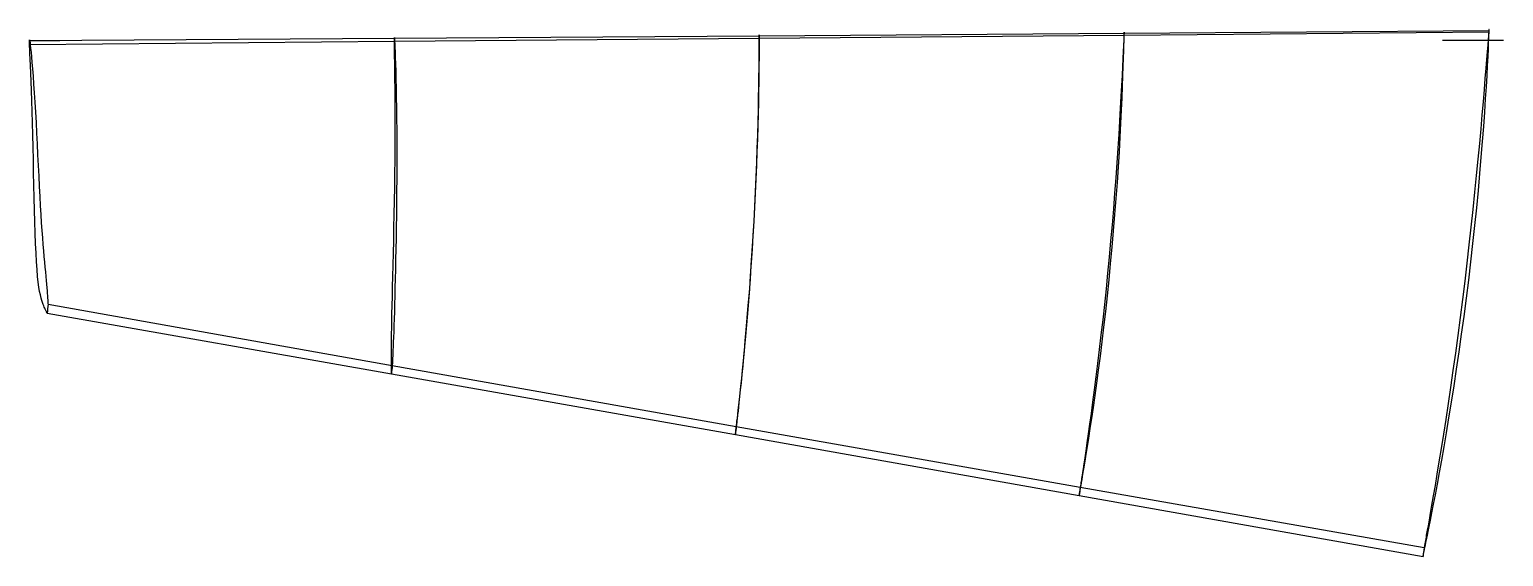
# Model space of a CAD drawing. Extents: x 283 to 428, y -51 to 1.
import ezdxf

# ---------------------------------------------------------------- set-up
doc = ezdxf.new("R2010")
doc.units = 0

msp = doc.modelspace()

# ---------------------------------------------------------------- linework, layer by layer
at = {"layer": '1', "color": 4}
for points in [[(283.005322, -0.383472, 0.107913), (283.00338, -0.33486, 0.069173), (283.001732, -0.286023, 0.036276), (283.000404, -0.237732, 0.009743), (282.999418, -0.190746, -0.010007), (282.99879, -0.145807, -0.02266), (282.998532, -0.103625, -0.028013), (282.998649, -0.064864, -0.025982), (282.99914, -0.030139, -0.016596), (283, 0, 0), (283.001217, 0.025074, 0.023544), (283.002772, 0.044683, 0.053667), (283.004644, 0.058512, 0.089893), (283.006802, 0.066339, 0.13165), (283.009213, 0.068036, 0.17828), (283.01184, 0.06357, 0.229043), (283.01464, 0.053007, 0.283136), (283.017568, 0.036512, 0.339702), (283.020578, 0.014341, 0.397844)], [(318.895819, -0.068999, 3.508642), (318.895009, -0.024252, 3.478233), (318.89433, 0.020389, 3.45289), (318.893792, 0.064169, 3.433043), (318.893404, 0.106346, 3.41903), (318.893176, 0.146204, 3.41109), (318.89311, 0.183068, 3.409357), (318.89321, 0.216312, 3.413862), (318.893475, 0.245371, 3.424528), (318.893902, 0.269752, 3.441177), (318.894485, 0.289038, 3.463525), (318.895214, 0.302902, 3.491194), (318.896079, 0.311106, 3.523715), (318.897064, 0.313508, 3.560537), (318.898154, 0.310065, 3.601033), (318.899329, 0.300834, 3.644516), (318.90057, 0.285969, 3.690246), (318.901854, 0.26572, 3.737448), (318.903158, 0.240432, 3.785318)], [(354.78779, 0.239166, 6.915875), (354.787872, 0.280513, 6.892587), (354.787928, 0.321481, 6.873705), (354.787958, 0.361327, 6.859572), (354.787962, 0.399332, 6.850442), (354.787939, 0.434807, 6.846482), (354.787892, 0.467111, 6.847763), (354.787822, 0.49566, 6.854263), (354.787731, 0.519936, 6.865863), (354.787622, 0.539501, 6.882353), (354.787498, 0.554, 6.903437), (354.787362, 0.56317, 6.928731), (354.787216, 0.566845, 6.957779), (354.787063, 0.564958, 6.990055), (354.786907, 0.557542, 7.024975), (354.786748, 0.544731, 7.061907), (354.786591, 0.526756, 7.100182), (354.786436, 0.503942, 7.139107), (354.786287, 0.476702, 7.177978)], [(390.681415, 0.542283, 10.329077), (390.682161, 0.580566, 10.311822), (390.682725, 0.618245, 10.29841), (390.683098, 0.654599, 10.289099), (390.683272, 0.688931, 10.284067), (390.683246, 0.720582, 10.283409), (390.683019, 0.748946, 10.28714), (390.682598, 0.773478, 10.295186), (390.681991, 0.793709, 10.307394), (390.68121, 0.80925, 10.32353), (390.680272, 0.819805, 10.343284), (390.679194, 0.825171, 10.366278), (390.677997, 0.825246, 10.392071), (390.676704, 0.820029, 10.420169), (390.67534, 0.80962, 10.450032), (390.673931, 0.79422, 10.48109), (390.672502, 0.774124, 10.512746), (390.671081, 0.749717, 10.544394), (390.669694, 0.721468, 10.575429)], [(426.576957, 0.842269, 13.748043), (426.578145, 0.877572, 13.735872), (426.578986, 0.912107, 13.727044), (426.579463, 0.945176, 13.721736), (426.579567, 0.976108, 13.720057), (426.579297, 1.004277, 13.72204), (426.578657, 1.029113, 13.727645), (426.577664, 1.050114, 13.736758), (426.576335, 1.066855, 13.749196), (426.5747, 1.078997, 13.764707), (426.572792, 1.086296, 13.782976), (426.570649, 1.088604, 13.803635), (426.568315, 1.085876, 13.826265), (426.565836, 1.078168, 13.85041), (426.563264, 1.065637, 13.87558), (426.560649, 1.048538, 13.901268), (426.558044, 1.027217, 13.926953), (426.5555, 1.002105, 13.952118), (426.553069, 0.973712, 13.976253)]]:
    msp.add_polyline3d(points, dxfattribs=at)
at = {"layer": '1', "color": 7}
for points in [[(283, 0, -50), (283, 0, 0), (283.05, 0, 0.966667), (283.1, 0, 1.933333), (283.15, 0, 2.9), (283.2, 0, 3.866667), (283.25, 0, 4.833333), (283.3, 0, 5.8), (283.35, 0, 6.766667), (283.4, 0, 7.733333), (283.45, 0, 8.7), (283.5, 0, 9.666667), (283.55, 0, 10.633333), (283.6, 0, 11.6), (283.65, 0, 12.566667), (283.7, 0, 13.533333), (283.75, 0, 14.5), (283.8, 0, 15.466667), (283.85, 0, 16.433333), (283.9, 0, 17.4), (283.95, 0, 18.366667), (284, 0, 19.333333), (284.05, 0, 20.3), (284.1, 0, 21.266667), (284.15, 0, 22.233333), (284.2, 0, 23.2), (284.25, 0, 24.166667), (284.3, 0, 25.133333), (284.35, 0, 26.1), (284.4, 0, 27.066667), (284.45, 0, 28.033333), (284.5, 0, 29), (284.55, 0, 29.966667), (284.6, 0, 30.933333), (284.65, 0, 31.9), (284.7, 0, 32.866667), (284.75, 0, 33.833333), (284.8, 0, 34.8), (284.85, 0, 35.766667), (284.9, 0, 36.733333), (284.95, 0, 37.7), (285, 0, 38.666667), (285.05, 0, 39.633333), (285.1, 0, 40.6), (285.15, 0, 41.566667), (285.2, 0, 42.533333), (285.25, 0, 43.5), (285.3, 0, 44.466667), (285.35, 0, 45.433333), (285.4, 0, 46.4), (285.45, 0, 47.366667), (285.5, 0, 48.333333), (285.55, 0, 49.3), (285.6, 0, 50.266667), (285.65, 0, 51.233333), (285.7, 0, 52.2), (285.75, 0, 53.166667), (285.8, 0, 54.133333), (285.85, 0, 55.1), (285.9, 0, 56.066667), (285.95, 0, 57.033333), (286, 0, 58), (286, 0, 65)], [(283.005322, -0.383472, 0.107913), (318.895819, -0.068999, 3.508642), (354.78779, 0.239166, 6.915875), (390.681415, 0.542283, 10.329077), (426.576957, 0.842269, 13.748043)], [(283.020578, 0.014341, 0.397844), (318.903158, 0.240432, 3.785318), (354.786287, 0.476702, 7.177978), (390.669694, 0.721468, 10.575429), (426.553069, 0.973712, 13.976253)], [(428, 0, -50), (428, 0, 0), (427.4, 0, 5.8), (426.8, 0, 11.6), (426.576065, 0, 13.764707), (426.518731, 0, 14.318932), (426.461398, 0, 14.873157), (426.404064, 0, 15.427382), (426.34673, 0, 15.981607), (426.289397, 0, 16.535832), (426.232063, 0, 17.090057), (426.17473, 0, 17.644282), (426.117396, 0, 18.198506), (426.060062, 0, 18.752731), (426.002729, 0, 19.306956), (425.945395, 0, 19.861181), (425.888061, 0, 20.415406), (425.830728, 0, 20.969631), (425.773394, 0, 21.523856), (425.716061, 0, 22.078081), (425.658727, 0, 22.632306), (425.601393, 0, 23.186531), (425.54406, 0, 23.740756), (425.486726, 0, 24.294981), (425.429392, 0, 24.849206), (425.372059, 0, 25.403431), (425.314725, 0, 25.957656), (425.257392, 0, 26.511881), (425.200058, 0, 27.066106), (425.142724, 0, 27.620331), (425.085391, 0, 28.174556), (425.028057, 0, 28.728781), (424.970724, 0, 29.283006), (424.91339, 0, 29.837231), (424.856056, 0, 30.391456), (424.798723, 0, 30.945681), (424.741389, 0, 31.499906), (424.684055, 0, 32.054131), (424.626722, 0, 32.608356), (424.569388, 0, 33.162581), (424.512055, 0, 33.716806), (424.454721, 0, 34.271031), (424.397387, 0, 34.825256), (424.340054, 0, 35.379481), (424.28272, 0, 35.933706), (424.225387, 0, 36.48793), (424.168053, 0, 37.042155), (424.110719, 0, 37.59638), (424.053386, 0, 38.150605), (423.996052, 0, 38.70483), (423.938718, 0, 39.259055), (423.881385, 0, 39.81328), (423.824051, 0, 40.367505), (423.766718, 0, 40.92173), (423.709384, 0, 41.475955), (423.65205, 0, 42.03018), (423.594717, 0, 42.584405), (423.537383, 0, 43.13863), (423.480049, 0, 43.692855), (423.422716, 0, 44.24708), (423.365382, 0, 44.801305), (423.308049, 0, 45.35553), (423.250715, 0, 45.909755), (423.193381, 0, 46.46398), (423.136048, 0, 47.018205), (422.6, 0, 52.2), (422, 0, 58), (422, 0, 65)], [(284.822394, -25.9269, 58.000018), (318.685813, -31.956235, 55.254567), (352.530524, -37.956728, 52.509115), (386.363014, -43.926377, 49.763669), (420.187902, -49.862226, 47.018212)], [(284.7387, -26.830458, 58.000018), (318.602098, -32.780361, 55.254567), (352.444075, -38.751228, 52.509115), (386.269126, -44.744469, 49.763669), (420.080246, -50.761213, 47.018212)]]:
    msp.add_polyline3d(points, dxfattribs=at)
at = {"layer": '1', "color": 3}
for points in [[(283.020578, 0.014341, 0.397844), (283.031699, -0.077385, 0.613058), (283.050531, -0.235078, 0.978819), (283.076797, -0.460255, 1.491978), (283.110024, -0.756821, 2.146678), (283.149381, -1.133972, 2.931937), (283.193865, -1.60039, 3.835492), (283.242801, -2.153023, 4.852356), (283.295646, -2.784157, 5.980318), (283.351276, -3.496144, 7.208311), (283.408696, -4.285832, 8.527944), (283.467441, -5.139413, 9.937856), (283.525897, -6.063357, 11.420653), (283.584035, -7.036344, 12.978762), (283.641067, -8.05174, 14.602991), (283.696388, -9.101415, 16.285311), (283.750468, -10.163735, 18.027143), (283.802493, -11.238671, 19.815387), (283.854032, -12.295053, 21.656915), (283.90367, -13.345485, 23.531819), (283.95379, -14.353408, 25.44904), (284.003398, -15.329092, 27.391294), (284.054125, -16.249848, 29.358563), (284.105253, -17.123776, 31.336103), (284.157716, -17.938407, 33.318376), (284.210694, -18.7028, 35.291231), (284.264655, -19.409697, 37.246352), (284.318332, -20.072083, 39.168707), (284.372085, -20.682444, 41.048773), (284.423822, -21.261052, 42.868979), (284.474735, -21.789536, 44.62146), (284.521719, -22.298678, 46.28753), (284.566249, -22.767135, 47.860735), (284.607554, -23.199482, 49.329559), (284.64395, -23.610153, 50.681526), (284.676637, -23.982656, 51.911223), (284.705588, -24.314585, 53.011337), (284.729871, -24.613377, 53.973606), (284.749608, -24.875785, 54.792973), (284.765482, -25.093386, 55.466405), (284.777646, -25.263629, 55.990535), (284.786164, -25.385142, 56.36267), (284.791114, -25.456733, 56.58105), (284.795679, -25.52341, 56.783873), (284.800212, -25.590253, 56.986662), (284.804713, -25.65726, 57.189412), (284.809182, -25.724428, 57.392123), (284.813618, -25.791758, 57.594794), (284.818023, -25.859248, 57.797425), (284.822394, -25.9269, 58.000018)], [(318.903158, 0.240432, 3.785318), (318.908386, 0.129078, 3.977779), (318.917182, -0.061616, 4.304913), (318.929326, -0.332219, 4.763829), (318.94447, -0.684821, 5.349308), (318.962053, -1.12556, 6.051329), (318.98137, -1.660531, 6.858478), (319.001837, -2.287111, 7.765894), (319.022971, -2.99717, 8.772885), (319.043924, -3.791953, 9.86909), (319.063934, -4.667553, 11.047571), (319.08252, -5.612229, 12.307482), (319.098513, -6.631095, 13.63201), (319.111817, -7.704164, 15.026014), (319.121668, -8.828534, 16.478423), (319.127742, -9.993539, 17.98484), (319.130066, -11.184712, 19.543924), (319.128234, -12.398045, 21.145663), (319.123112, -13.610536, 22.795087), (319.113874, -14.829454, 24.47373), (319.102242, -16.024391, 26.191469), (319.087566, -17.203313, 27.930119), (319.071427, -18.343373, 29.692936), (319.053266, -19.452966, 31.462699), (319.034541, -20.514104, 33.238746), (319.014496, -21.538059, 35.003356), (318.994606, -22.508179, 36.754297), (318.973668, -23.440469, 38.472316), (318.953225, -24.317949, 40.154318), (318.931743, -25.158917, 41.780132), (318.910956, -25.944522, 43.346481), (318.88918, -26.693586, 44.834116), (318.867734, -27.39223, 46.238245), (318.84695, -28.037707, 47.549916), (318.825755, -28.641414, 48.755315), (318.805555, -29.189687, 49.851455), (318.786906, -29.677958, 50.832546), (318.769495, -30.1101, 51.690384), (318.753511, -30.48504, 52.419693), (318.739913, -30.794529, 53.01902), (318.729085, -31.035812, 53.485557), (318.721254, -31.20746, 53.816848), (318.7166, -31.308371, 54.011308), (318.712309, -31.400666, 54.188967), (318.707982, -31.49305, 54.366611), (318.70362, -31.58552, 54.544237), (318.699222, -31.678074, 54.721846), (318.694788, -31.770711, 54.899438), (318.690319, -31.863431, 55.077011), (318.685813, -31.956235, 55.254567)], [(354.786287, 0.476702, 7.177978), (354.785609, 0.346073, 7.349903), (354.784348, 0.123002, 7.642004), (354.782341, -0.192398, 8.0518), (354.779363, -0.600851, 8.574666), (354.775126, -1.106116, 9.201439), (354.769247, -1.712109, 9.921468), (354.761251, -2.415916, 10.730395), (354.750628, -3.209606, 11.628465), (354.736819, -4.093174, 12.606039), (354.719245, -5.062211, 13.657179), (354.697384, -6.10641, 14.781467), (354.670587, -7.228728, 15.963135), (354.638485, -8.412465, 17.207043), (354.600605, -9.654107, 18.503045), (354.556632, -10.944859, 19.846365), (354.506481, -12.27171, 21.236369), (354.449928, -13.631224, 22.662383), (354.387412, -15.003446, 24.130114), (354.318635, -16.393529, 25.620553), (354.244623, -17.77578, 27.144179), (354.165302, -19.154821, 28.682916), (354.081821, -20.51106, 30.240688), (353.994269, -21.848603, 31.800684), (353.903937, -23.150833, 33.363736), (353.810884, -24.423754, 34.912307), (353.716627, -25.650746, 36.446841), (353.620987, -26.841705, 37.947648), (353.525743, -27.978703, 39.415714), (353.430564, -29.073297, 40.83063), (353.337388, -30.107321, 42.193129), (353.245933, -31.09106, 43.48481), (353.157691, -32.012859, 44.702722), (353.073761, -32.866481, 45.840718), (352.994028, -33.659058, 46.884744), (352.920065, -34.378747, 47.833849), (352.852909, -35.019829, 48.683888), (352.792933, -35.58326, 49.427314), (352.740585, -36.068589, 50.05845), (352.696973, -36.468279, 50.577095), (352.662709, -36.779373, 50.981015), (352.638203, -37.000346, 51.267972), (352.623744, -37.130128, 51.436476), (352.610551, -37.248174, 51.589718), (352.597317, -37.366236, 51.742959), (352.584041, -37.484312, 51.896197), (352.570723, -37.602399, 52.049432), (352.557365, -37.720497, 52.202665), (352.543965, -37.838607, 52.355894), (352.530524, -37.956728, 52.509115)], [(390.669694, 0.721468, 10.575429), (390.662849, 0.571109, 10.728324), (390.651077, 0.31455, 10.988296), (390.634274, -0.047412, 11.353102), (390.612337, -0.514474, 11.818633), (390.58528, -1.088595, 12.376368), (390.553079, -1.77175, 13.016455), (390.515343, -2.560301, 13.735468), (390.471478, -3.446952, 14.533829), (390.421229, -4.430128, 15.403004), (390.364193, -5.505348, 16.337281), (390.299766, -6.663081, 17.336753), (390.227859, -7.903695, 18.387305), (390.147867, -9.214711, 19.491212), (390.059547, -10.589404, 20.642264), (389.962792, -12.02296, 21.831361), (389.857304, -13.500635, 23.061801), (389.743293, -15.021283, 24.319115), (389.620693, -16.565821, 25.611179), (389.489993, -18.13695, 26.9185), (389.351491, -19.714173, 28.249908), (389.205856, -21.296825, 29.590038), (389.053817, -22.870377, 30.939973), (388.896241, -24.431724, 32.287491), (388.734157, -25.969298, 33.630122), (388.568608, -27.479989, 34.956084), (388.400879, -28.952113, 36.263156), (388.232098, -30.385014, 37.537517), (388.063814, -31.764961, 38.779377), (387.897123, -33.09497, 39.971781), (387.733859, -34.358084, 41.118674), (387.575017, -35.559992, 42.201636), (387.422385, -36.687075, 43.222263), (387.277477, -37.733018, 44.175454), (387.141306, -38.700387, 45.048239), (387.015534, -39.578302, 45.841659), (386.901541, -40.360748, 46.552802), (386.800346, -41.046644, 47.174948), (386.712857, -41.634821, 47.702509), (386.640224, -42.118611, 48.136163), (386.583265, -42.494959, 48.474118), (386.542587, -42.762136, 48.714365), (386.518623, -42.918927, 48.855451), (386.496538, -43.063032, 48.985182), (386.474404, -43.207077, 49.114917), (386.452222, -43.351061, 49.244656), (386.429992, -43.494984, 49.374401), (386.407714, -43.638844, 49.504152), (386.385388, -43.782641, 49.633909), (386.363014, -43.926377, 49.763669)], [(426.553069, 0.973712, 13.976253), (426.539494, 0.802248, 14.110931), (426.516249, 0.509921, 14.339979), (426.483282, 0.098014, 14.661499), (426.440624, -0.432354, 15.071847), (426.388657, -1.081676, 15.563057), (426.327774, -1.850275, 16.126039), (426.257581, -2.733621, 16.758649), (426.177415, -3.725069, 17.460951), (426.087313, -4.821555, 18.22561), (425.987102, -6.018273, 19.04708), (425.876139, -7.306782, 19.924778), (425.754699, -8.683698, 20.848619), (425.622491, -10.141303, 21.814838), (425.478986, -11.66914, 22.823254), (425.32494, -13.264715, 23.859901), (425.159527, -14.913101, 24.930372), (424.983798, -16.611927, 26.019373), (424.797342, -18.34637, 27.131106), (424.601097, -20.110759, 28.254775), (424.395481, -21.893759, 29.388267), (424.181273, -23.68544, 30.527019), (423.959686, -25.478465, 31.662412), (423.731586, -27.260544, 32.793428), (423.498649, -29.026272, 33.908703), (423.261983, -30.76263, 35.008584), (423.0235, -32.464614, 36.081729), (422.784667, -34.120646, 37.126978), (422.547313, -35.722624, 38.138482), (422.313482, -37.265184, 39.10704), (422.084685, -38.733916, 40.037127), (421.863419, -40.130913, 40.910282), (421.651158, -41.440827, 41.733771), (421.449892, -42.657958, 42.501926), (421.261707, -43.781232, 43.203598), (421.088166, -44.800123, 43.841893), (420.930929, -45.708752, 44.414418), (420.791619, -46.504568, 44.915303), (420.671669, -47.1852, 45.33963), (420.572205, -47.744739, 45.688539), (420.494232, -48.179996, 45.960651), (420.438556, -48.488975, 46.154227), (420.405767, -48.670257, 46.267943), (420.37481, -48.840952, 46.37511), (420.343797, -49.011511, 46.48228), (420.312728, -49.181932, 46.589454), (420.281604, -49.352214, 46.696635), (420.250425, -49.522358, 46.803823), (420.21919, -49.692361, 46.911018), (420.187902, -49.862226, 47.018212)]]:
    msp.add_polyline3d(points, dxfattribs=at)
at = {"layer": '1', "color": 1}
for points in [[(352.444075, -38.751228, 52.509115), (352.457841, -38.635881, 52.281665), (352.471568, -38.520553, 52.05422), (352.485252, -38.405255, 51.82678), (352.498896, -38.289985, 51.599344), (352.512498, -38.174745, 51.371914), (352.526058, -38.059531, 51.144488), (352.539579, -37.944339, 50.917066), (352.550835, -37.848187, 50.727212), (352.569942, -37.68446, 50.40389), (352.596706, -37.453995, 49.948639), (352.630871, -37.157876, 49.363715), (352.672238, -36.796233, 48.652835), (352.720982, -36.365036, 47.823195), (352.776494, -35.867595, 46.878024), (352.837999, -35.308684, 45.820257), (352.90536, -34.686281, 44.657881), (352.978977, -33.992093, 43.403679), (353.057433, -33.236547, 42.058946), (353.140569, -32.416499, 40.63443), (353.228635, -31.523232, 39.145537), (353.319924, -30.569959, 37.59354), (353.415098, -29.541657, 35.999989), (353.512273, -28.453511, 34.366173), (353.611792, -27.292427, 32.715077), (353.711705, -26.075004, 31.048661), (353.811869, -24.793487, 29.388244), (353.910442, -23.46499, 27.736036), (354.007009, -22.086251, 26.111207), (354.099845, -20.676771, 24.513704), (354.188624, -19.234183, 22.962511), (354.271798, -17.781799, 21.452925), (354.349415, -16.313718, 20.007182), (354.420251, -14.855558, 18.616589), (354.484333, -13.408115, 17.29593), (354.541228, -11.988561, 16.042634), (354.591028, -10.603984, 14.86347), (354.633865, -9.264788, 13.760684), (354.669947, -7.985344, 12.731136), (354.69987, -6.76536, 11.786791), (354.724008, -5.622682, 10.919055), (354.743039, -4.560358, 10.134682), (354.757603, -3.585735, 9.434894), (354.76836, -2.709064, 8.817003), (354.775999, -1.931315, 8.287743), (354.781145, -1.257058, 7.848779), (354.784395, -0.696227, 7.494996), (354.786301, -0.257318, 7.222009), (354.787321, 0.055277, 7.028937), (354.78779, 0.239166, 6.915875)], [(386.269126, -44.744469, 49.763669), (386.298895, -44.573929, 49.548449), (386.328598, -44.4033, 49.333218), (386.35824, -44.232531, 49.117975), (386.387821, -44.061622, 48.90272), (386.41734, -43.890573, 48.687453), (386.446799, -43.71938, 48.472175), (386.476197, -43.548038, 48.256889), (386.498728, -43.41638, 48.091593), (386.537014, -43.191964, 47.810089), (386.59071, -42.875768, 47.413917), (386.659341, -42.469073, 46.905283), (386.742365, -41.972595, 46.287901), (386.839307, -41.384196, 45.569215), (386.949199, -40.707949, 44.751649), (387.070954, -39.948663, 43.837751), (387.203677, -39.106761, 42.835155), (387.346603, -38.178378, 41.756635), (387.498135, -37.173641, 40.602085), (387.657095, -36.09431, 39.380344), (387.822535, -34.935374, 38.107921), (387.992566, -33.711716, 36.782119), (388.166222, -32.41618, 35.4233), (388.341702, -31.062251, 34.031429), (388.517772, -29.647505, 32.623843), (388.692774, -28.183637, 31.203672), (388.865368, -26.672422, 29.785234), (389.034072, -25.125304, 28.372679), (389.19763, -23.546329, 26.978706), (389.354804, -21.948966, 25.605375), (389.504557, -20.336099, 24.267085), (389.646007, -18.725154, 22.960783), (389.778335, -17.114198, 21.706637), (389.901116, -15.524793, 20.495515), (390.01382, -13.956742, 19.344821), (390.116418, -12.427625, 18.248837), (390.208745, -10.94101, 17.218979), (390.291047, -9.509747, 16.253795), (390.363676, -8.143891, 15.354415), (390.42683, -6.846696, 14.53023), (390.481317, -5.633138, 13.774005), (390.527565, -4.507115, 13.092422), (390.566237, -3.476307, 12.486066), (390.59815, -2.550036, 11.952309), (390.623768, -1.730654, 11.496959), (390.643687, -1.022862, 11.121442), (390.65876, -0.435619, 10.820218), (390.669758, 0.023448, 10.58841), (390.677195, 0.350232, 10.424746), (390.681415, 0.542283, 10.329077)], [(420.080246, -50.761213, 47.018212), (420.128719, -50.529823, 46.820727), (420.177084, -50.298244, 46.623226), (420.225361, -50.066307, 46.425708), (420.27355, -49.83401, 46.228173), (420.32165, -49.601353, 46.030622), (420.369661, -49.368335, 45.833057), (420.417582, -49.134952, 45.635482), (420.451079, -48.971334, 45.497149), (420.508002, -48.69238, 45.26163), (420.587824, -48.299299, 44.930388), (420.689816, -47.79369, 44.5055), (420.813031, -47.177011, 43.99047), (420.956257, -46.44905, 43.39233), (421.118225, -45.614174, 42.713021), (421.297533, -44.677605, 41.954429), (421.492538, -43.642263, 41.122755), (421.701272, -42.507427, 40.230451), (421.922083, -41.28282, 39.276399), (422.153087, -39.974497, 38.265553), (422.391823, -38.579802, 37.216316), (422.636768, -37.114407, 36.121781), (422.88548, -35.578333, 34.998315), (423.136088, -33.981441, 33.848849), (423.386634, -32.331586, 32.679833), (423.634974, -30.633815, 31.502477), (423.879597, -28.900336, 30.317808), (424.118463, -27.135852, 29.138458), (424.350354, -25.353097, 27.965197), (424.573579, -23.558241, 26.808922), (424.787104, -21.762627, 25.672651), (424.989817, -19.975124, 24.563116), (425.180604, -18.203196, 23.489122), (425.359199, -16.45987, 22.45036), (425.524369, -14.748797, 21.461052), (425.676627, -13.085754, 20.515427), (425.814962, -11.473509, 19.628076), (425.940189, -9.926711, 18.793488), (426.052113, -8.451376, 18.019371), (426.150983, -7.05549, 17.309276), (426.237779, -5.750504, 16.659846), (426.312706, -4.541844, 16.076638), (426.376524, -3.437519, 15.55965), (426.430244, -2.446143, 15.106493), (426.474182, -1.571537, 14.721586), (426.508883, -0.818359, 14.406546), (426.535599, -0.194789, 14.155446), (426.555463, 0.292205, 13.962892), (426.569119, 0.638699, 13.827231), (426.576957, 0.842269, 13.748043)], [(284.7387, -26.830458, 58.000018), (284.728532, -26.806955, 57.761691), (284.718344, -26.783666, 57.523404), (284.708135, -26.760608, 57.285166), (284.697905, -26.737781, 57.046978), (284.687655, -26.715184, 56.80884), (284.677384, -26.692816, 56.570751), (284.667093, -26.670673, 56.332707), (284.657232, -26.649704, 56.105098), (284.640391, -26.614431, 55.71738), (284.616582, -26.565701, 55.171454), (284.585837, -26.504561, 54.469868), (284.548343, -26.43085, 53.616136), (284.504969, -26.338204, 52.615764), (284.456124, -26.224881, 51.47388), (284.401263, -26.098636, 50.194131), (284.341045, -25.955684, 48.782874), (284.277761, -25.77626, 47.250125), (284.210786, -25.569324, 45.60063), (284.140738, -25.331676, 43.841925), (284.071057, -25.031987, 41.988484), (284.000141, -24.688999, 40.04448), (283.931448, -24.270804, 38.026894), (283.864642, -23.783247, 35.945003), (283.802066, -23.205427, 33.817782), (283.743677, -22.540387, 31.659583), (283.690916, -21.775754, 29.491619), (283.64304, -20.92108, 27.328582), (283.600787, -19.970383, 25.19224), (283.562361, -18.944062, 23.092859), (283.528409, -17.837021, 21.052575), (283.49618, -16.681451, 19.073113), (283.466983, -15.466011, 17.179275), (283.437681, -14.230598, 15.364113), (283.409042, -12.972362, 13.645009), (283.37936, -11.719547, 12.01751), (283.348945, -10.477907, 10.490443), (283.317307, -9.264965, 9.062635), (283.284235, -8.097101, 7.732), (283.250833, -6.973115, 6.508625), (283.216651, -5.916755, 5.383345), (283.182808, -4.928804, 4.363496), (283.149933, -4.017971, 3.449835), (283.118543, -3.196056, 2.640596), (283.08976, -2.462953, 1.9425), (283.064438, -1.821342, 1.359084), (283.042925, -1.283691, 0.886166), (283.025582, -0.861567, 0.519948), (283.012905, -0.560598, 0.260239), (283.005322, -0.383472, 0.107913)], [(318.602098, -32.780361, 55.254567), (318.60258, -32.714065, 55.019776), (318.603036, -32.647895, 54.78501), (318.603464, -32.581876, 54.55027), (318.603864, -32.51601, 54.315556), (318.604235, -32.450296, 54.080869), (318.604578, -32.384731, 53.846207), (318.604894, -32.319311, 53.611569), (318.605155, -32.260707, 53.400969), (318.60555, -32.161125, 53.042241), (318.606002, -32.021403, 52.537055), (318.606418, -31.842584, 51.887743), (318.60684, -31.624537, 51.097864), (318.607914, -31.36169, 50.173913), (318.609499, -31.05553, 49.120158), (318.611008, -30.711744, 47.939736), (318.612853, -30.326788, 46.639956), (318.616507, -29.886845, 45.232806), (318.620893, -29.401992, 43.721272), (318.626549, -28.866919, 42.115056), (318.635207, -28.264045, 40.42985), (318.645333, -27.607562, 38.668648), (318.659171, -26.873535, 36.852049), (318.675239, -26.075219, 34.98519), (318.695298, -25.192075, 33.091086), (318.717661, -24.239426, 31.176534), (318.743325, -23.203533, 29.264673), (318.7704, -22.102459, 27.361878), (318.799268, -20.928947, 25.489812), (318.827798, -19.705795, 23.651422), (318.856286, -18.427812, 21.867755), (318.88248, -17.123225, 20.135991), (318.907076, -15.78385, 18.479048), (318.928046, -14.440363, 16.88945), (318.945682, -13.093721, 15.381481), (318.959161, -11.763715, 13.953102), (318.96856, -10.458996, 12.610067), (318.973932, -9.190713, 11.354713), (318.975174, -7.975875, 10.182892), (318.973269, -6.812322, 9.106754), (318.968157, -5.720917, 8.117107), (318.960737, -4.703636, 7.220992), (318.951659, -3.768212, 6.419584), (318.94148, -2.925661, 5.710602), (318.931122, -2.176076, 5.101034), (318.921285, -1.523449, 4.593267), (318.912406, -0.978838, 4.182683), (318.904914, -0.552026, 3.865229), (318.899264, -0.247888, 3.640381), (318.895819, -0.068999, 3.508642)]]:
    msp.add_polyline3d(points, dxfattribs=at)
at = {"layer": '1', "color": 2}
for points in [[(284.822394, -25.9269, 58.000018), (284.800743, -26.163658, 58), (284.77991, -26.389441, 58), (284.758899, -26.615208, 58), (284.7387, -26.830458, 58.000018)], [(318.685813, -31.956235, 55.254567), (318.663328, -32.17968, 55.254551), (318.642489, -32.385379, 55.254551), (318.621517, -32.591064, 55.254551), (318.602098, -32.780361, 55.254567)], [(352.530524, -37.956728, 52.509115), (352.506431, -38.179833, 52.509102), (352.484938, -38.377758, 52.509102), (352.463333, -38.575671, 52.509102), (352.444075, -38.751228, 52.509115)], [(386.363014, -43.926377, 49.763669), (386.335895, -44.164262, 49.763654), (386.312606, -44.367513, 49.763654), (386.28921, -44.570751, 49.763654), (386.269126, -44.744469, 49.763669)], [(420.187902, -49.862226, 47.018212), (420.155715, -50.132727, 47.018205), (420.129097, -50.355306, 47.018205), (420.102361, -50.577871, 47.018205), (420.080246, -50.761213, 47.018212)]]:
    msp.add_polyline3d(points, dxfattribs=at)

doc.saveas('drawing.dxf')
